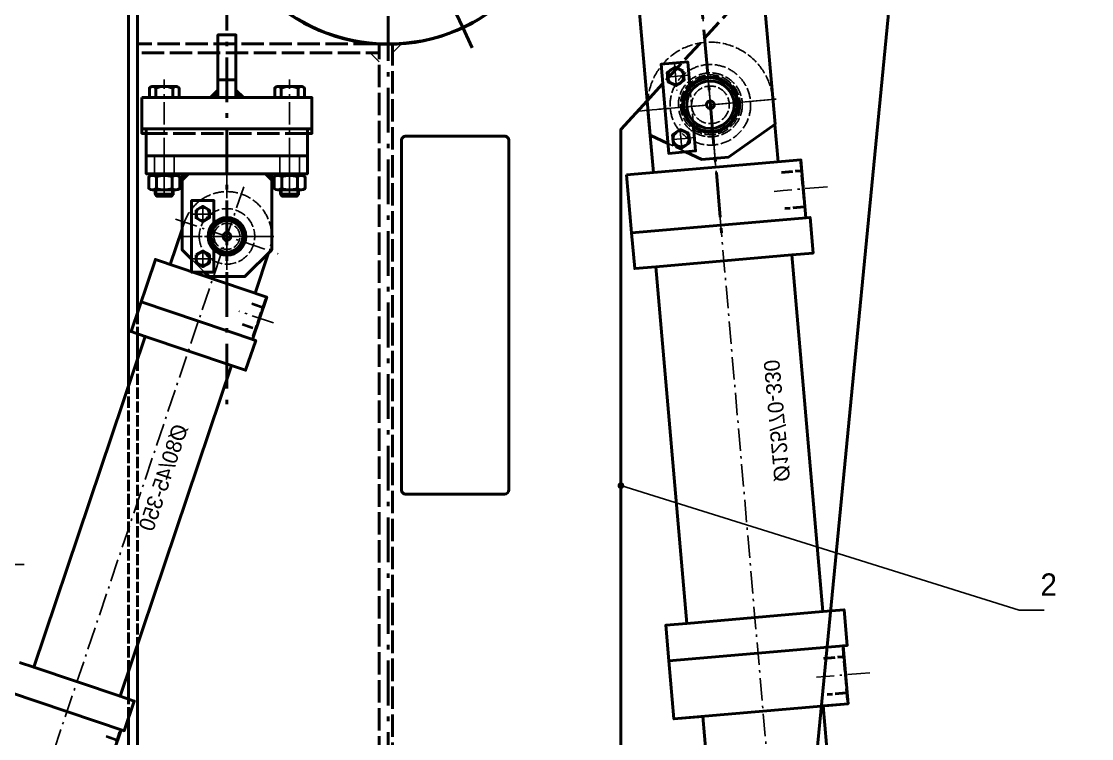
# Model space of a CAD drawing. Extents: x 0 to 5945, y 0 to 4205.
# Drawn here: x 3771 to 4966, y 2632 to 3433 of the extents above; entities that cross this region are included whole.
import ezdxf

# ---------------------------------------------------------------- set-up
doc = ezdxf.new("R2010")
doc.units = 0
doc.header["$LTSCALE"] = 5
for name, pattern in [('CENTER', [16, 10, -2.5, 1, -2.5]), ('CENTER2', [8, 5, -1.25, 0.5, -1.25]), ('DASHED', [6.25, 5, -1.25]), ('DASHED2', [3.1, 2.5, -0.6])]:
    doc.linetypes.add(name, pattern=pattern)
doc.layers.get('0').update_dxf_attribs({"color": 4, "linetype": 'CONTINUOUS', "lineweight": 50})
for name, color, linetype, lineweight in [('1', 4, 'CONTINUOUS', 50), ('3', 7, 'DASHED', 25), ('3A', 7, 'DASHED2', 25), ('4', 7, 'CONTINUOUS', 25), ('5', 7, 'CONTINUOUS', 25), ('6', 3, 'CONTINUOUS', 35), ('7', 2, 'CENTER', 25), ('7A', 2, 'CENTER2', 25), ('8', 7, 'CONTINUOUS', 25)]:
    doc.layers.add(name, color=color, linetype=linetype, lineweight=lineweight)
doc.styles.get("Standard").update_dxf_attribs({"font": 'bgdx.shx', "bigfont": 'bghzdx.shx'})
doc.dimstyles.new('GEN-ISO$7', dxfattribs={"dimscale": 5, "dimtxt": 5, "dimasz": 1.5, "dimexe": 2, "dimexo": 0, "dimgap": 1.6, "dimtad": 1, "dimdec": 3, "dimzin": 9, "dimdsep": 46, "dimtxsty": 'Standard', "dimcen": 0, "dimclrd": 256, "dimclre": 256, "dimclrt": 4, "dimadec": 0, "dimazin": 2, "dimtp": 0.1, "dimtm": 0.1, "dimtfac": 0.71, "dimtdec": 3, "dimtmove": 0, "dimatfit": 3, "dimldrblk": 'DOT', "dimfxl": 0, "dimtzin": 9, "dimlwd": -1, "dimlwe": -1, "dimarcsym": 0})
pattern_1 = [(7e-15, (-195.4784, -660.3072), (3e-16, 0.79375), [])]

# ---------------------------------------------------------------- blocks, each defined once
blk = doc.blocks.new('_Dot')
at = {"color": 0, "linetype": 'ByBlock', "lineweight": -2}
blk.add_line((-0.5, 0), (-1, 0), dxfattribs=at)
at = {"color": 0, "linetype": 'ByBlock', "const_width": 0.5}
blk.add_lwpolyline([(-0.25, 0, 1), (0.25, 0, 1)], format="xyb", close=True, dxfattribs=at)
blk = doc.blocks.new('*X44')
at = {"layer": '8', "lineweight": 50}
for p, q in [((4.64025, 3.0625), (-1.57775, 3.0625)), ((-1.57775, 2.1875), (3.76525, 2.1875)), ((2.89025, 1.3125), (-1.57775, 1.3125)), ((-1.57775, 0.4375), (2.01525, 0.4375)), ((1.14025, -0.4375), (-1.57775, -0.4375)), ((-1.57775, -1.3125), (0.26525, -1.3125)), ((-0.60975, -2.1875), (-1.57775, -2.1875)), ((-1.57775, -3.0625), (-1.48475, -3.0625))]:
    blk.add_line(p, q, dxfattribs=at)
blk = doc.blocks.new('*X45')
at = {"layer": '8', "lineweight": 50}
for p, q in [((1.5775, 3.0625), (-4.64, 3.0625)), ((-3.765, 2.1875), (1.5775, 2.1875)), ((1.5775, 1.3125), (-2.89, 1.3125)), ((-2.015, 0.4375), (1.5775, 0.4375)), ((1.5775, -0.4375), (-1.14, -0.4375)), ((-0.265, -1.3125), (1.5775, -1.3125)), ((1.5775, -2.1875), (0.61, -2.1875)), ((1.485, -3.0625), (1.5775, -3.0625))]:
    blk.add_line(p, q, dxfattribs=at)
blk = doc.blocks.new('22107578-V')
at = {"layer": '1'}
for p, q in [((-70, -27.1), (-62.9, -20)), ((62.9, -20), (70, -27.1))]:
    blk.add_line(p, q, dxfattribs=at)
at = {"layer": '1', "flags": 128}
blk.add_lwpolyline([(-110, 0), (110, 0), (110, -20), (-110, -20), (-110, 0)], dxfattribs=at)
at = {"layer": '1'}
for points in [[(-70, -20), (-70, -248), (-15, -280), (15, -280), (32.2, -270)], [(51.1, -259), (70, -248), (70, -20), (-70, -20)]]:
    blk.add_lwpolyline(points, dxfattribs=at)
for radius in [31, 30]:
    blk.add_circle((0, -220), radius, dxfattribs=at)
at = {"layer": '3'}
for p, q in [((-101, 0), (-101, -20)), ((-79, 0), (-79, -20)), ((79, 0), (79, -20)), ((101, 0), (101, -20))]:
    blk.add_line(p, q, dxfattribs=at)
at = {"layer": '3A'}
blk.add_lwpolyline([(32.2, -270), (51.1, -259)], dxfattribs=at)
at = {"layer": '7'}
for p, q in [((-90, 3.4), (-90, -22.9)), ((0, 3.8), (0, -147.5)), ((90, 3.4), (90, -23.7)), ((0, -162.4), (0, -284.5)), ((-72.2, -220), (73.9, -220))]:
    blk.add_line(p, q, dxfattribs=at)
at = {"layer": '7A', "flags": 128}
for points in [[(36, -169), (36, -174), (36, -196), (36, -201)], [(21.5, -185), (26.5, -185), (45.5, -185), (50.5, -185)], [(36, -271), (36, -266), (36, -244), (36, -239)], [(21.5, -255), (26.5, -255), (45.5, -255), (50.5, -255)]]:
    blk.add_lwpolyline(points, dxfattribs=at)
at = {"layer": '8'}
for name, p in [('*X44', (-68.4, -23.9)), ('*X45', (68.4, -23.9))]:
    blk.add_blockref(name, p, dxfattribs=at)
blk = doc.blocks.new('*X33')
at = {"layer": '8', "lineweight": 50}
for p, q in [((-0.5, 2.6), (-2.1, 2.6)), ((-2.1, 0.9), (1.3, 0.9)), ((3, -0.9), (-2.1, -0.9)), ((-2.1, -2.6), (4.8, -2.6))]:
    blk.add_line(p, q, dxfattribs=at)
blk = doc.blocks.new('*X34')
at = {"layer": '8', "lineweight": 50}
for p, q in [((-1.3, 0.9), (2.1, 0.9)), ((2.1, 2.6), (0.5, 2.6)), ((-4.8, -2.6), (2.1, -2.6)), ((2.1, -0.9), (-3, -0.9))]:
    blk.add_line(p, q, dxfattribs=at)
blk = doc.blocks.new('22107608B1-S')
at = {"layer": '1', "lineweight": 50}
for p, q in [((-280, -4497.5), (-280, -4144.1)), ((-190, -4237), (-170, -4237)), ((-275, -4292), (-85, -4292)), ((-280, -5166.3), (-280, -4868.2))]:
    blk.add_line(p, q, dxfattribs=at)
for points in [[(445.1, -4090.4), (620, -3899.5), (620, -3731), (570, -3681), (-200, -3681), (-280, -3761), (-280, -4497.5)], [(-275, -4257), (-85, -4257), (-85, -4297), (-90, -4297)], [(-270, -4297), (-275, -4297), (-275, -4257)], [(260, -5022.9), (260, -4292.5), (289.3, -4260.5)], [(-280, -4521.1), (-280, -4549.9)], [(-280, -4868.3), (-280, -5171), (-331.4, -5220.3)]]:
    blk.add_lwpolyline(points, dxfattribs=at)
for points in [[(-290, -4579.5), (-290, -4143.4, -0.191352), (-280, -4119.6)], [(-290, -4928.9), (-290, -4898, -0.191352)], [(-280, -5166.3), (-290, -5166.3), (-290, -4950.3, -0.191352)]]:
    blk.add_lwpolyline(points, format="xyb", dxfattribs=at)
at = {"layer": '1', "lineweight": 50, "flags": 128}
for points in [[(-190, -4257), (-190, -4187), (-170, -4187), (-170, -4257), (-190, -4257)], [(-190, -4248.5), (-198.5, -4257), (-190, -4257), (-190, -4248.5)], [(-170, -4248.5), (-161.5, -4257), (-170, -4257), (-170, -4248.5)]]:
    blk.add_lwpolyline(points, dxfattribs=at)
blk.add_lwpolyline([(135, -4695, -0.41421), (130, -4700), (20, -4700, -0.414214), (15, -4695), (15, -4305, -0.414214), (20, -4300), (130, -4300, -0.414214), (135, -4305)], format="xyb", close=True, dxfattribs=at)
at = {"layer": '1', "lineweight": 50}
blk.add_circle((0, -4000), 197.5, dxfattribs=at)
blk.add_arc((0, -4000), 197, 142.5647, 105.6014, dxfattribs=at)
at = {"layer": '3', "lineweight": 50}
for points in [[(289.3, -4260.5), (417.6, -4120.4)], [(-90, -4297), (-270, -4297)]]:
    blk.add_lwpolyline(points, dxfattribs=at)
at = {"layer": '3', "lineweight": 50, "flags": 128}
for points in [[(-10, -4197), (-10, -4207), (-280, -4207), (-280, -4197), (-10, -4197)], [(-10, -6300), (5, -6300), (4.9, -4196.9), (-10, -4197), (-10, -6300)]]:
    blk.add_lwpolyline(points, dxfattribs=at)
at = {"layer": '3', "flags": 128}
for points in [[(-10, -4217), (-20, -4207), (-10, -4207)], [(4.9, -4207), (14.9, -4197), (4.9, -4197)]]:
    blk.add_lwpolyline(points, dxfattribs=at)
at = {"layer": '3A', "lineweight": 50}
for points in [[(-280, -4497.5), (-280, -4521.1)], [(-280, -4549.9), (-280, -4868.3)]]:
    blk.add_lwpolyline(points, dxfattribs=at)
for points in [[(-290, -4898), (-290, -4579.5, -0.191352)], [(-290, -4950.3), (-290, -4928.9, -0.191352)]]:
    blk.add_lwpolyline(points, format="xyb", dxfattribs=at)
at = {"layer": '7', "lineweight": 50}
blk.add_line((338.7, -4021.9), (373, -4413.7), dxfattribs=at)
at = {"layer": '7', "lineweight": 50, "flags": 128}
for points in [[(0, -3686), (0, -3711), (0, -6358), (0, -6383)], [(93.8, -4201.2), (83.3, -4178.5), (-83.3, -3821.5), (-93.8, -3798.8)], [(-180, -4132), (-180, -4157), (-180, -4600.6)]]:
    blk.add_lwpolyline(points, dxfattribs=at)
at = {"layer": '8', "lineweight": 50}
for name, p in [('*X34', (-192.1, -4252.8)), ('*X33', (-167.9, -4252.8))]:
    blk.add_blockref(name, p, dxfattribs=at)
blk = doc.blocks.new('*X47')
at = {"layer": '8', "lineweight": 50}
for p, q in [((4.68075, 3.0625), (-1.61825, 3.0625)), ((-1.61825, 2.1875), (3.80575, 2.1875)), ((2.93075, 1.3125), (-1.61825, 1.3125)), ((-1.61825, 0.4375), (2.05575, 0.4375)), ((1.18075, -0.4375), (-1.61825, -0.4375)), ((-1.61825, -1.3125), (0.30575, -1.3125)), ((-0.56925, -2.1875), (-1.61825, -2.1875)), ((-1.61825, -3.0625), (-1.44425, -3.0625))]:
    blk.add_line(p, q, dxfattribs=at)
blk = doc.blocks.new('*X48')
at = {"layer": '8', "lineweight": 50}
for p, q in [((1.6175, 3.0625), (-4.68, 3.0625)), ((-3.805, 2.1875), (1.6175, 2.1875)), ((1.6175, 1.3125), (-2.93, 1.3125)), ((-2.055, 0.4375), (1.6175, 0.4375)), ((1.6175, -0.4375), (-1.18, -0.4375)), ((-0.305, -1.3125), (1.6175, -1.3125)), ((1.6175, -2.1875), (0.57, -2.1875)), ((1.445, -3.0625), (1.6175, -3.0625))]:
    blk.add_line(p, q, dxfattribs=at)
blk = doc.blocks.new('22107580-V')
at = {"layer": '1'}
for p, q in [((20, -27.07), (27.071, -20)), ((112.929, -20), (119.999, -27.07))]:
    blk.add_line(p, q, dxfattribs=at)
at = {"layer": '1', "flags": 128}
blk.add_lwpolyline([(-20, 0), (159.999, 0), (159.999, -20), (-20, -20)], close=True, dxfattribs=at)
at = {"layer": '1'}
for points in [[(109.499, -115.5), (119.999, -105), (119.999, -20), (20, -20)], [(20, -20), (20, -105), (50, -135), (89.999, -135), (94.999, -130)]]:
    blk.add_lwpolyline(points, dxfattribs=at)
for radius in [21, 20]:
    blk.add_circle((69.999, -90), radius, dxfattribs=at)
at = {"layer": '3'}
for p, q in [((-11, 0), (-11, -20)), ((11, 0), (11, -20)), ((128.999, 0), (128.999, -20)), ((150.999, 0), (150.999, -20))]:
    blk.add_line(p, q, dxfattribs=at)
at = {"layer": '3A'}
blk.add_lwpolyline([(94.999, -130), (109.499, -115.5)], dxfattribs=at)
at = {"layer": '7'}
for p, q in [((0, 2.11), (0, -22.735)), ((69.999, 2.5275), (69.999, -137.775)), ((139.999, 2.3175), (139.999, -22.735)), ((96.999, -57.8775), (96.999, -72.4925)), ((17.5883, -90), (123.4415, -90)), ((96.999, -107.8775), (96.999, -122.4925))]:
    blk.add_line(p, q, dxfattribs=at)
at = {"layer": '7A', "flags": 128}
for points in [[(83.499, -65), (88.499, -65), (105.499, -65), (110.499, -65)], [(83.499, -115), (88.499, -115), (105.499, -115), (110.499, -115)]]:
    blk.add_lwpolyline(points, dxfattribs=at)
at = {"layer": '8'}
for name, p in [('*X47', (21.6182, -23.8325)), ('*X48', (118.3815, -23.8325))]:
    blk.add_blockref(name, p, dxfattribs=at)
blk = doc.blocks.new('22107587-S')
at = {"layer": '1'}
for radius in [20, 17.7, 4.25]:
    blk.add_circle((0, 0), radius, dxfattribs=at)
at = {"layer": '3A'}
blk.add_circle((0, 0), 14.5, dxfattribs=at)
at = {"layer": '4', "flags": 128}
blk.add_lwpolyline([(1, 4.9, -2.10934), (-5, 0, -0.050042), (-4.9, 1)], format="xyb", dxfattribs=at)
at = {"layer": '7', "flags": 128}
for points in [[(0, -25), (0, -25), (0, 25), (0, 25)], [(-25, 0), (-25, 0), (25, 0), (25, 0)]]:
    blk.add_lwpolyline(points, dxfattribs=at)
blk = doc.blocks.new('Achsh-25x6-D1')
at = {"layer": '1', "flags": 128}
blk.add_lwpolyline([(20, -14.1), (20, 10.7), (-5, 10.7), (-5, -69.3), (20, -69.3), (20, -44.5)], dxfattribs=at)
for points in [[(0, 0), (0, -8.7), (7.5, -13), (15, -8.7), (15, 0), (7.5, 4.3)], [(0, -50), (0, -58.7), (7.5, -63), (15, -58.7), (15, -50), (7.5, -45.7)]]:
    blk.add_lwpolyline(points, close=True, dxfattribs=at)
at = {"layer": '1'}
for centre in [(7.5, -4.3), (7.5, -54.3)]:
    blk.add_circle(centre, 7.5, dxfattribs=at)
at = {"layer": '3A'}
blk.add_line((20, -44.5), (20, -14.1), dxfattribs=at)
blk = doc.blocks.new('Achsh-30x8-D1')
at = {"layer": '1', "flags": 128}
blk.add_lwpolyline([(0, 0), (-2.4, -27.1), (-32.3, -24.5), (-23.5, 75.1), (6.3, 72.5), (4, 45.4)], dxfattribs=at)
for points in [[(-0.5, 63.3), (-9, 69.2), (-18.4, 64.9), (-19.3, 54.5), (-10.8, 48.5), (-1.4, 52.9)], [(-6.6, -6.5), (-15.1, -0.5), (-24.5, -4.9), (-25.4, -15.2), (-16.9, -21.2), (-7.5, -16.8)]]:
    blk.add_lwpolyline(points, close=True, dxfattribs=at)
at = {"layer": '1'}
for centre in [(-9.9, 58.9), (-16, -10.8)]:
    blk.add_circle(centre, 9, dxfattribs=at)
at = {"layer": '3A'}
blk.add_line((4, 45.4), (0, 0), dxfattribs=at)
blk = doc.blocks.new('22107586-S')
at = {"layer": '1'}
for radius in [30, 26.5, 4.25]:
    blk.add_circle((0, 0), radius, dxfattribs=at)
at = {"layer": '3A'}
blk.add_circle((0, 0), 21, dxfattribs=at)
at = {"layer": '4', "flags": 128}
blk.add_lwpolyline([(1, 4.9, -2.10934), (-5, 0, -0.050042), (-4.9, 1)], format="xyb", dxfattribs=at)
at = {"layer": '7A', "flags": 128}
for points in [[(0, -35), (0, -35), (0, 35), (0, 35)], [(-35, 0), (-35, 0), (35, 0), (35, 0)]]:
    blk.add_lwpolyline(points, dxfattribs=at)
blk = doc.blocks.new('6kt-verschr-M20x110-V')
at = {"layer": '1'}
for p, q in [((-13, 12.5), (13, 12.5)), ((-9.5, 10.7), (-9.5, 0)), ((9.5, 10.7), (9.5, 0)), ((-8.8, -88.5), (-8.8, -101.5)), ((8.8, -88.5), (8.8, -101.5)), ((13, -103), (-13, -103)), ((-10, -108), (10, -108))]:
    blk.add_line(p, q, dxfattribs=at)
at = {"layer": '1', "flags": 128}
blk.add_lwpolyline([(15, 0), (-16.5, 0), (-16.5, 10.7, -0.510795), (-9.5, 10.7, -0.188993), (9.5, 10.7, -0.510795), (16.5, 10.7), (16.5, 0)], format="xyb", close=True, dxfattribs=at)
for points in [[(-13, -87, 0.179455), (-17.3, -88.6), (-17.3, -101.4, 0.366725), (-8.8, -101.5, 0.173815), (8.8, -101.5, 0.366725), (17.3, -101.4), (17.3, -88.6, 0.179455), (13, -87)], [(13, -87, 0.174003), (8.8, -88.5, 0.173815), (-8.8, -88.5, 0.174027), (-13, -87)]]:
    blk.add_lwpolyline(points, format="xyb", dxfattribs=at)
blk.add_lwpolyline([(-15, -87), (15, -87), (15, -85), (-15, -85)], close=True, dxfattribs=at)
blk.add_lwpolyline([(-10, -103), (-10, -108), (-8.5, -110), (8.5, -110), (10, -108), (10, -103)], dxfattribs=at)
at = {"layer": '4'}
for p, q in [((-8.5, -110), (-8.5, -103)), ((8.5, -110), (8.5, -103))]:
    blk.add_line(p, q, dxfattribs=at)
at = {"layer": '7A', "flags": 128}
blk.add_lwpolyline([(0, -110), (0, -103), (0, 20.1)], dxfattribs=at)
blk = doc.blocks.new('22107676-V')
at = {"layer": '1'}
blk.add_lwpolyline([(90, -322), (270, -322), (270, -292), (90, -292)], close=True, dxfattribs=at)
at = {"xscale": -1}
for name, p in [('22107608B1-S', (0, 4000)), ('Achsh-25x6-D1', (214.5, -382.7))]:
    blk.add_blockref(name, p, dxfattribs=at)
at = {"rotation": 355.0000000000006}
for name, p in [('22107578-V', (-340.8, -45.8)), ('22107586-S', (-360, -265))]:
    blk.add_blockref(name, p, dxfattribs=at)
at = {"xscale": -1, "rotation": 349.9999999999961}
blk.add_blockref('Achsh-30x8-D1', (-341.1, -289.5), dxfattribs=at)
for name, p in [('6kt-verschr-M20x110-V', (110, -257)), ('6kt-verschr-M20x110-V', (250, -257)), ('22107580-V', (110, -322)), ('22107587-S', (180, -412))]:
    blk.add_blockref(name, p)
blk = doc.blocks.new('22107641_1-V')
at = {"layer": '1'}
for p, q in [((52, 27.3), (52, -172.7)), ((532, 27.3), (532, -172.7)), ((597, 22.7), (597, -172.7)), ((92, 3.5), (92, -148.9)), ((492, 3.5), (492, -148.9))]:
    blk.add_line(p, q, dxfattribs=at)
at = {"layer": '1', "flags": 128}
for points in [[(-13, -172.7), (-13, 22.7), (52, 22.7), (52, 27.3), (92, 27.3), (92, 3.5), (492, 3.5), (492, 27.3), (532, 27.3), (532, 22.7), (597, 22.7), (597, -5.2), (662, -5.2), (662, -37.7), (662, -37.7), (731.1, -37.7), (731.1, -107.7), (662, -107.7), (662, -140.2), (597, -140.2), (597, -172.7), (532, -172.7), (492, -172.7), (492, -148.9), (92, -148.9), (92, -172.7), (52, -172.7)], [(662, -37.7), (662, -107.7)]]:
    blk.add_lwpolyline(points, close=True, dxfattribs=at)
at = {"layer": '1'}
for points in [[(-13, -2.7), (-55, -2.7, 1)], [(-83.3, -142.7, 0.001186), (-83, -142.7), (-13, -142.7)]]:
    blk.add_lwpolyline(points, format="xyb", dxfattribs=at)
at = {"layer": '1', "flags": 128}
blk.add_lwpolyline([(731.1, -42.7), (699.1, -42.7), (699.1, -102.7), (731.1, -102.7), (731.1, -42.7)], dxfattribs=at)
at = {"layer": '1'}
blk.add_circle((-83, -72.7), 30, dxfattribs=at)
at = {"layer": '3A'}
for p, q in [((-1.5, -0.2), (-1.5, 21.7)), ((0, 0), (0, 21.7)), ((39, 21.7), (39, 0.3)), ((40.5, 21.7), (40.5, 0.2)), ((543.5, -0.2), (543.5, 21.7)), ((545, 0), (545, 21.7)), ((584, 21.7), (584, 0.3)), ((585.5, 21.7), (585.5, 0.2)), ((733.7, -45.2), (789.1, -45.2)), ((736.3, -43.7), (736.3, -101.7)), ((787.6, -43.7), (787.6, -101.7)), ((733.7, -100.2), (789.1, -100.2))]:
    blk.add_line(p, q, dxfattribs=at)
at = {"layer": '3A', "flags": 128}
for points in [[(-10.5, 22.7), (-10.5, 21.7), (49.5, 21.7), (49.5, 22.7)], [(534.5, 22.7), (534.5, 21.7), (594.5, 21.7), (594.5, 22.7)], [(731.1, -43.7), (731.1, -45.2), (733.7, -45.2), (736.3, -43.7), (787.6, -43.7), (789.1, -45.2), (789.1, -100.2), (787.6, -101.7), (736.3, -101.7), (733.7, -100.2), (731.1, -100.2), (731.1, -101.7)]]:
    blk.add_lwpolyline(points, dxfattribs=at)
at = {"layer": '3A'}
blk.add_lwpolyline([(-55, -2.7), (-83, -2.7, 0.997631), (-83.3, -142.7)], format="xyb", dxfattribs=at)
for radius in [45, 35.7, 33.4]:
    blk.add_circle((-83, -72.7), radius, dxfattribs=at)
at = {"layer": '4'}
for p, q in [((731.1, -42.7), (699.1, -102.7)), ((699.1, -42.7), (731.1, -102.7))]:
    blk.add_line(p, q, dxfattribs=at)
at = {"layer": '7A'}
blk.add_line((-160.1, -72.7), (791.8, -72.7), dxfattribs=at)
at = {"layer": '7A', "flags": 128}
for points in [[(19.5, 49.8), (19.5, 39.8), (19.5, 0), (19.5, -10)], [(564.5, 49.8), (564.5, 39.8), (564.5, 0), (564.5, -10)], [(-83, -152.7), (-83, -142.7), (-83, -2.7), (-83, 7.3)]]:
    blk.add_lwpolyline(points, dxfattribs=at)
blk = doc.blocks.new('22107641-V1')
blk.add_blockref('22107641_1-V', (83, 72.7))
blk = doc.blocks.new('22107569-V')
at = {"xscale": -0.9999999999999999, "rotation": 146.9878492400123}
blk.add_blockref('22107641-V1', (-1108.9, 366.5), dxfattribs=at)
blk = doc.blocks.new('22107616-V')
at = {"layer": '1'}
for p, q in [((50, 8.2), (63.3, -31.4)), ((-31.4, -63.3), (-46.5, -18.5)), ((-32.1, -116.3), (95.9, -73.2)), ((-5.1, -144.2), (91.2, -111.7)), ((119.4, -513.8), (215.7, -481.3)), ((114.7, -552.3), (242.7, -509.2))]:
    blk.add_line(p, q, dxfattribs=at)
blk.add_lwpolyline([(231.5, -476), (215.7, -481.3), (91.2, -111.7), (107, -106.4), (79.9, -25.8), (-44.4, -67.7), (-28.5, -115.1), (-32.1, -116.3), (-20.9, -149.5), (-5.1, -144.2), (119.4, -513.8), (103.5, -519.1), (114.7, -552.3), (118.3, -551.1), (134.3, -598.4)], dxfattribs=at)
at = {"layer": '3A'}
for p, q in [((-39.7, -78.6), (-25.5, -73.8)), ((-39.3, -79.7), (-27.8, -75.8)), ((-17.2, -97.6), (-31.7, -102.5)), ((-17, -98.8), (-31.3, -103.6)), ((123, -561.9), (137.2, -557.1)), ((123.4, -563.1), (135, -559.2))]:
    blk.add_line(p, q, dxfattribs=at)
blk.add_lwpolyline([(-46.5, -18.5), (-47.4, -16, -1), (47.4, 16), (50, 8.2)], format="xyb", dxfattribs=at)
for points in [[(-43.5, -70.6), (-42.5, -70.2), (-28.5, -111.9), (-29.4, -112.3)], [(119.3, -553.9), (120.2, -553.6), (134.3, -595.3), (133.3, -595.6)]]:
    blk.add_lwpolyline(points, dxfattribs=at)
blk.add_circle((0, 0), 31, dxfattribs=at)
at = {"layer": '7A'}
for points in [[(-18.7, 55.5), (-18.7, 55.5), (259.2, -769.9)], [(57.3, 19.3), (57.3, 19.3), (-57.3, -19.3), (-57.3, -19.3)], [(-52, -96.7), (-13.3, -83.6), (-13.3, -83.6)]]:
    blk.add_lwpolyline(points, dxfattribs=at)
blk = doc.blocks.new('22107615-V')
at = {"layer": '1'}
blk.add_circle((-0.00015, 0), 45, dxfattribs=at)
at = {"layer": '3A'}
for centre, radius in [((-0.00015, 38), 4.5), ((-0.00015, 0), 30), ((-0.00015, 0), 28.65), ((-0.00015, 0), 23), ((-0.00015, 0), 20), ((-0.00015, 0), 19), ((-37.99985, 0), 4.5), ((37.99985, 0), 4.5), ((-0.00015, -38), 4.5)]:
    blk.add_circle(centre, radius, dxfattribs=at)
at = {"layer": '7A', "flags": 128}
for points in [[(-0.00015, -50), (-0.00015, -50), (-0.00015, 50), (-0.00015, 50)], [(-49.99985, 0), (-49.99985, 0), (49.99985, 0), (49.99985, 0)]]:
    blk.add_lwpolyline(points, dxfattribs=at)
at = {"layer": '7A'}
blk.add_circle((-0.00015, 0), 38, dxfattribs=at)
blk = doc.blocks.new('*X81')
at = {"layer": '8', "lineweight": 50}
for p, q in [((-1.5835, 0.875), (0.8125, 0.875)), ((-0.8675, 2.625), (-1.4415, 2.625)), ((-1.8655, -2.625), (4.1745, -2.625)), ((2.4945, -0.875), (-1.7235, -0.875))]:
    blk.add_line(p, q, dxfattribs=at)
blk = doc.blocks.new('*X82')
at = {"layer": '8', "lineweight": 25}
for p, q in [((-4.3, -1.5), (1.5, 4.3)), ((1.5, 4), (-4, -1.5)), ((-3.7, -1.5), (1.5, 3.7)), ((1.5, 3.4), (-3.4, -1.5)), ((-3.2, -1.5), (1.5, 3.2)), ((1.5, 2.9), (-2.9, -1.5)), ((-2.6, -1.5), (1.5, 2.6)), ((1.5, 2.3), (-2.3, -1.5)), ((-2, -1.5), (1.5, 2)), ((1.5, 1.7), (-1.7, -1.5)), ((-1.5, -1.5), (1.5, 1.5)), ((1.5, 1.2), (-1.2, -1.5)), ((-0.9, -1.5), (1.5, 0.9)), ((1.5, 0.6), (-0.6, -1.5)), ((-0.3, -1.5), (1.5, 0.3)), ((1.5, 0), (0, -1.5)), ((0.2, -1.5), (1.5, -0.2)), ((1.5, -0.5), (0.5, -1.5)), ((0.8, -1.5), (1.5, -0.8)), ((1.5, -1.1), (1.1, -1.5)), ((1.4, -1.5), (1.5, -1.4))]:
    blk.add_line(p, q, dxfattribs=at)
blk = doc.blocks.new('614_v')
at = {"layer": '1'}
blk.add_line((-72.7, -64), (79.4, -64), dxfattribs=at)
at = {"layer": '1', "flags": 128}
blk.add_lwpolyline([(87.8, -8), (65, -159), (-140, -159), (-140, -149), (-1.3, 26.9, -0.743109)], format="xyb", close=True, dxfattribs=at)
blk.add_lwpolyline([(-140, -159), (-140, -153), (-146, -159), (-140, -159)], dxfattribs=at)
for points in [[(65.5, -152.8), (71.4, -159), (65, -159)], [(75, -159), (-165, -159), (-165, -179), (75, -179)]]:
    blk.add_lwpolyline(points, close=True, dxfattribs=at)
at = {"layer": '3'}
for p, q in [((-118.7, -159), (-118.7, -179)), ((-61.2, -179), (-61.2, -159)), ((-18.7, -159), (-18.7, -179)), ((38.8, -179), (38.8, -159))]:
    blk.add_line(p, q, dxfattribs=at)
at = {"layer": '3A'}
for radius in [31, 30]:
    blk.add_circle((38, -4), radius, dxfattribs=at)
at = {"layer": '7', "flags": 128}
for points in [[(-110, -149), (-110, -159), (-110, -179), (-110, -189)], [(-70, -149), (-70, -159), (-70, -179), (-70, -189)], [(-10, -149), (-10, -159), (-10, -179), (-10, -189)], [(30, -149), (30, -159), (30, -179), (30, -189)]]:
    blk.add_lwpolyline(points, dxfattribs=at)
at = {"layer": '7A', "flags": 128}
for points in [[(38, 36), (38, 36), (38, -46.3), (38, -46.3)], [(78.7, -4), (-2, -4), (-2, -4)]]:
    blk.add_lwpolyline(points, dxfattribs=at)
at = {"layer": '7A'}
blk.add_circle((38, -4), 38, dxfattribs=at)
at = {"layer": '8'}
for name, p in [('*X82', (-141.5, -157.5)), ('*X81', (66.9, -156))]:
    blk.add_blockref(name, p, dxfattribs=at)
blk = doc.blocks.new('schr-verb-M16x70-V')
at = {"layer": '1'}
for p, q in [((-13.9, 11.9), (-12, 13)), ((12, 13), (-12, 13)), ((13.9, 11.9), (12, 13)), ((-13.9, 11.9), (-13.9, 3.8)), ((-13.9, 3.8), (-11, 3.8)), ((-11, 3.8), (11, 3.8)), ((-11, 3.8), (-11, 3)), ((-6.9, 11.9), (-6.9, 3.8)), ((6.9, 11.9), (6.9, 3.8)), ((11, 3.8), (11, 3)), ((11, 3.8), (13.9, 3.8)), ((13.9, 11.9), (13.9, 3.8)), ((-8, -50.5), (-8, -65.8)), ((8, -50.5), (8, -65.8)), ((-8, -65.8), (8, -65.8)), ((-6.8, -67), (-8, -65.8)), ((-6.8, -67), (6.8, -67)), ((8, -65.8), (6.8, -67))]:
    blk.add_line(p, q, dxfattribs=at)
for centre, radius, start, end in [((-10.4, 6.9), 6.12, 55.5531, 115.5531), ((0, -9.9), 22.9, 72.3875, 107.6125), ((10.4, 6.9), 6.12, 64.4469, 124.4469)]:
    blk.add_arc(centre, radius, start, end, dxfattribs=at)
at = {"layer": '4'}
for p, q in [((-6.8, -50.5), (-6.8, -67)), ((6.8, -50.5), (6.8, -67))]:
    blk.add_line(p, q, dxfattribs=at)
at = {"layer": '7A'}
blk.add_line((0, 28), (0, -82), dxfattribs=at)
blk = doc.blocks.new('*X78')
at = {"layer": '8', "lineweight": 50}
for p, q in [((5.002, 3.15), (-1.852, 3.15)), ((-1.852, 2.45), (4.302, 2.45)), ((3.602, 1.75), (-1.852, 1.75)), ((-1.852, 1.05), (2.902, 1.05)), ((2.202, 0.35), (-1.852, 0.35)), ((-1.852, -0.35), (1.502, -0.35)), ((0.802, -1.05), (-1.852, -1.05)), ((-1.852, -1.75), (0.102, -1.75)), ((-0.598, -2.45), (-1.852, -2.45)), ((-1.852, -3.15), (-1.298, -3.15))]:
    blk.add_line(p, q, dxfattribs=at)
blk = doc.blocks.new('22107610-H')
at = {"layer": '8'}
h = blk.add_hatch(dxfattribs=at)
h.set_pattern_fill('ANSI31', color=256, scale=0.25, angle=315, style=0)
h.set_pattern_definition(pattern_1)
h.paths.add_polyline_path([(199.9996, 11.068), (191.5156, 2.582), (199.9996, 2.582)])
h = blk.add_hatch(dxfattribs=at)
h.set_pattern_fill('ANSI31', color=256, scale=0.25, angle=315, style=0)
h.set_pattern_definition(pattern_1)
h.paths.add_polyline_path([(208.4856, -4.418), (199.9996, -4.418), (199.9996, -12.902)])
at = {"layer": '1'}
for p, q in [((191.5156, 2.582), (199.9996, 11.068)), ((199.9996, -12.902), (208.4856, -4.418)), ((174.9996, -24.476), (182.0716, -17.404)), ((39.9996, -30.416), (59.9996, -30.416))]:
    blk.add_line(p, q, dxfattribs=at)
at = {"layer": '1', "flags": 128}
for points in [[(219.9996, -4.418), (199.9996, -4.418), (199.9996, 25.582), (219.9996, 25.582)], [(31.5156, -17.418), (39.9996, -25.904), (39.9996, -17.418)], [(68.4856, -17.418), (59.9996, -25.904), (59.9996, -17.418)]]:
    blk.add_lwpolyline(points, close=True, dxfattribs=at)
blk.add_lwpolyline([(-65.0004, -17.418), (199.9996, -17.418), (199.9996, 2.582), (189.9996, 2.582), (189.9996, 0.682, -0.414213562), (189.3996, 0.082), (-65.0004, 0.082)], format="xyb", close=True, dxfattribs=at)
for points in [[(174.9996, -17.404), (174.9996, -137.418), (-65.0004, -137.418), (-65.0004, -17.418)], [(39.9996, -17.418), (39.9996, -127.418), (59.9996, -127.418), (59.9996, -17.418)]]:
    blk.add_lwpolyline(points, dxfattribs=at)
at = {"layer": '7', "flags": 128}
for points in [[(225.9996, 13.082), (225.9996, 13.082), (193.9996, 13.082), (193.9996, 13.082)], [(0, -27.404), (0, -17.404), (0, 0), (0, 10)], [(99.9996, -27.404), (99.9996, -17.404), (99.9996, 0), (99.9996, 10)]]:
    blk.add_lwpolyline(points, dxfattribs=at)
at = {"layer": '8'}
blk.add_blockref('*X78', (176.8516, -20.772), dxfattribs=at)
blk = doc.blocks.new('6kt-Schr-M16x90')
at = {"layer": '1'}
for p, q in [((-8.9, 13.9), (-10, 12)), ((-10, 12), (-10, -12)), ((-8.9, 13.9), (-0.8, 13.9)), ((-0.8, 11), (-0.8, 13.9)), ((-8.9, 6.9), (-0.8, 6.9)), ((-0.8, 11), (0, 11)), ((-0.8, -11), (-0.8, 11)), ((0, 11), (0, 7.5)), ((0, 7.5), (0, -7.5)), ((0, 7.5), (4.8, 7.5)), ((6, 8), (4.8, 7.5)), ((6, 8), (32, 8)), ((6, -8), (6, 8)), ((65, 8), (88.8, 8)), ((88.8, 8), (90, 6.8)), ((88.8, -8), (88.8, 8)), ((90, -6.8), (90, 6.8)), ((-8.9, -6.9), (-0.8, -6.9)), ((-0.8, -13.9), (-0.8, -11)), ((-0.8, -11), (0, -11)), ((0, -7.5), (0, -11)), ((0, -7.5), (4.8, -7.5)), ((6, -8), (4.8, -7.5)), ((6, -8), (32, -8)), ((65, -8), (88.8, -8)), ((90, -6.8), (88.8, -8)), ((-8.9, -13.9), (-10, -12)), ((-8.9, -13.9), (-0.8, -13.9))]:
    blk.add_line(p, q, dxfattribs=at)
for centre, radius, start, end in [((-3.9, 10.4), 6.12, 154.4469, 214.4469), ((12.9, 0), 22.9, 162.3875, 197.6125), ((-3.9, -10.4), 6.12, 145.5531, 205.5531)]:
    blk.add_arc(centre, radius, start, end, dxfattribs=at)
at = {"layer": '3A'}
for p, q in [((32, 8), (65, 8)), ((32, 6.8), (65, 6.8)), ((32, -6.8), (65, -6.8)), ((32, -8), (65, -8))]:
    blk.add_line(p, q, dxfattribs=at)
at = {"layer": '4'}
for p, q in [((6, 6.8), (4.8, 7.5)), ((6, 6.8), (32, 6.8)), ((65, 6.8), (90, 6.8)), ((6, -6.8), (4.8, -7.5)), ((6, -6.8), (32, -6.8)), ((65, -6.8), (90, -6.8))]:
    blk.add_line(p, q, dxfattribs=at)
at = {"layer": '7A'}
blk.add_line((-25, 0), (105, 0), dxfattribs=at)
blk = doc.blocks.new('22107566-A')
at = {"layer": '1', "flags": 128}
for points in [[(-6.5, 41.8), (0, 45.5), (6.5, 41.8), (6.5, 34.2), (0, 30.5), (-6.5, 34.2), (-6.5, 41.8)], [(-41.8, -6.5), (-45.5, 0), (-41.8, 6.5), (-34.2, 6.5), (-30.5, 0), (-34.2, -6.5), (-41.8, -6.5)], [(34.2, -6.5), (30.5, 0), (34.2, 6.5), (41.8, 6.5), (45.5, 0), (41.8, -6.5), (34.2, -6.5)], [(-6.5, -34.2), (0, -30.5), (6.5, -34.2), (6.5, -41.8), (0, -45.5), (-6.5, -41.8), (-6.5, -34.2)]]:
    blk.add_lwpolyline(points, dxfattribs=at)
at = {"layer": '1'}
for centre in [(0, 38), (-38, 0), (38, 0), (0, -38)]:
    blk.add_circle(centre, 6.5, dxfattribs=at)
for name, p in [('614_v', (-38, 4)), ('22107615-V', (0, 0))]:
    blk.add_blockref(name, p)
at = {"xscale": -1}
blk.add_blockref('22107610-H', (-28, -175.1), dxfattribs=at)
at = {"layer": '1', "extrusion": (0, 0, -1), "xscale": -1, "zscale": -1}
for p in [(128, -155), (28, -155)]:
    blk.add_blockref('schr-verb-M16x70-V', p, dxfattribs=at)
at = {"layer": '1', "extrusion": (0, 0, -1), "zscale": -1, "rotation": 180}
blk.add_blockref('6kt-Schr-M16x90', (293, -162), dxfattribs=at)
blk = doc.blocks.new('22107566-V')
for name, p, rotation in [('22107616-V', (890.5, -485.8), 233.165566486617), ('22107566-A', (400.3, -799.1), 233.1655679500036)]:
    blk.add_blockref(name, p, dxfattribs=dict(rotation=rotation))
at = {"layer": '6', "color": 3, "lineweight": 35, "insert": (576.5, -353), "char_height": 17.5, "attachment_point": 9, "rotation": 161.7652}
blk.add_mtext('%%c80/45-350', dxfattribs=at)
blk = doc.blocks.new('22107563B1-V')
at = {"layer": '1', "color": 6, "flags": 128}
blk.add_lwpolyline([(611.6, -579.5), (785.3, -423.1, 0.294151), (808, -340.9), (411.4, 915.7, 0.074782), (401.2, 936.8), (-380, 2076.5, 0.247308), (-445, 2110.8), (-1115, 2110.6, 0.421816), (-1194.7, 2024.6), (-1062.4, 659.4, 0.058973), (-1058.2, 640.6), (-850.8, 58.4, -0.725842), (-969.4, -33.1), (-1335, 220.7, 1.018908), (-1421.3, 89), (-760.1, -326.3, -1.02779), (-847.5, -457.3), (-1598.8, 78.8, 1.030077), (-1685.9, -52.4), (-641.6, -701.9, 0.014226), (-637.7, -704.1), (5.1, -1054.9, 0.317181), (95.3, -1044.5), (556.7, -628.9)], format="xyb", dxfattribs=at)
blk.add_blockref('22107676-V', (-600, 1818))
for name, p, rotation in [('22107569-V', (-762, 402), 298.0472496000044), ('22107566-V', (-275, 402), 126.8344320499999)]:
    blk.add_blockref(name, p, dxfattribs=dict(rotation=rotation))
at = {"layer": '6', "color": 3, "lineweight": 35, "insert": (-1049, 1132.8), "char_height": 17.5, "attachment_point": 1, "rotation": 84.8576}
blk.add_mtext('%%c125/70-330', dxfattribs=at)

msp = doc.modelspace()

# ---------------------------------------------------------------- block references
at = {"xscale": -1}
msp.add_blockref('22107563B1-V', (3580.5662, 1787.0458), dxfattribs=at)

# ---------------------------------------------------------------- texts
at = {"layer": '5', "color": 4, "insert": (4909.0333, 2791.4966), "char_height": 25, "attachment_point": 7}
msp.add_mtext('2\\C3;\\H0.7x;', dxfattribs=at)

# ---------------------------------------------------------------- leaders
at = {"layer": '5', "annotation_type": 0, "has_hookline": 1, "hookline_direction": 0, "text_width": 12.1363}
msp.add_leader([(4440.5663, 2914.632), (4885.5333, 2775.4966), (4893.0333, 2775.4966)], dimstyle='GEN-ISO$7', dxfattribs=at)

doc.saveas('drawing.dxf')
